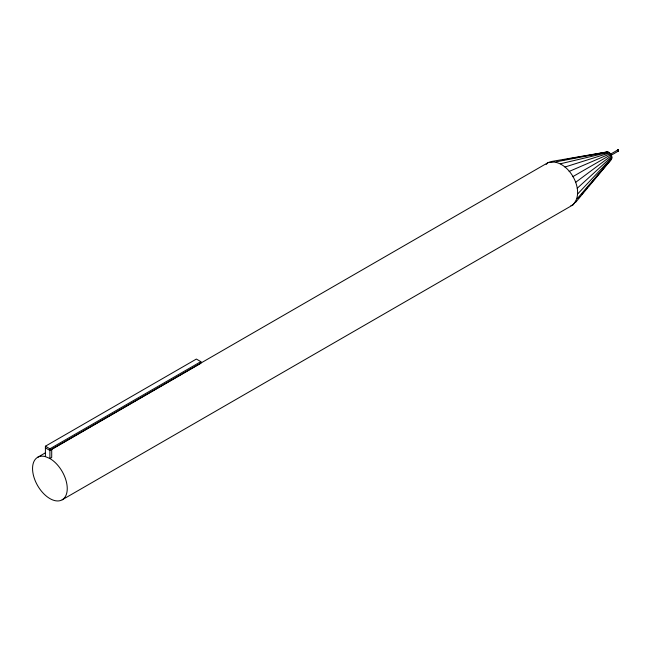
<?xml version="1.0" encoding="UTF-8"?>
<svg xmlns="http://www.w3.org/2000/svg" width="651" height="651" viewBox="0 0 651 651"><rect width="100%" height="100%" fill="white"/><g stroke="black" fill="none" stroke-linecap="round" stroke-linejoin="round"><path stroke-width="0.98" d="M62.171 499.813L572.734 205.041C586.95 191.101 567.379 157.2 548.199 162.538L50.835 449.695M575.492 202.477L611.501 159.178C612.778 156.313 610.418 152.228 607.293 151.895L551.796 161.432M617.734 150.088L618.45 150.316C618.312 152.961 616.302 148.973 618.45 150.316L618.165 151.211L610.793 155.467M618.287 151.048L618.45 150.316L617.62 150.08M618.238 151.146L618.45 150.316L617.53 150.104L610.158 154.368M618.304 150.918L618.45 150.316L617.848 150.137M618.076 151.244L618.45 150.316L617.457 150.178M617.962 151.227L618.45 150.316L617.417 150.275M618.287 150.78L617.962 150.226M617.848 151.178L618.45 150.316L617.4 150.397M575.98 201.192L572.734 205.041L570.943 205.594M578.576 198.107L579.87 196.569M581.823 194.267L583.117 192.729M585.062 190.417L587.007 188.106M588.309 186.568L590.254 184.257M591.547 182.719L611.501 159.178M577.225 198.653L611.81 158.502M617.734 151.097L618.45 150.316L617.417 150.544M577.819 193.803L611.916 157.64M546.132 164.459L548.199 162.538L554.147 161.481M606.171 152.546L607.293 151.895M577.225 188.277L611.81 156.663M617.62 150.983L618.45 150.316L617.457 150.698M575.492 182.443L611.501 155.622M200.866 361.647L49.899 448.808L49.899 458.532A24.535 14.167 60 0 1 65.621 496.111A24.535 14.167 60 0 1 36.611 483.766A24.535 14.167 60 0 1 45.407 456.62L45.407 446.212L196.374 359.059L200.866 361.647L200.866 363.299L49.899 450.451L45.407 447.864M37.628 457.311L45.554 452.738M572.734 176.706L611.012 154.604M617.53 150.845L618.45 150.316M569.145 171.449L610.378 153.677M564.962 167.03L609.637 152.887M560.47 163.759L608.84 152.31M555.978 161.847L608.042 151.968M563.066 159.886L565.044 159.528M567.029 159.178L569.007 158.82M570.992 158.47L579.911 156.875M581.888 156.517L606.659 152.09M45.407 456.62L49.899 458.532L51.706 457.49L51.706 449.41M45.407 446.212L49.899 448.808"/></g></svg>
